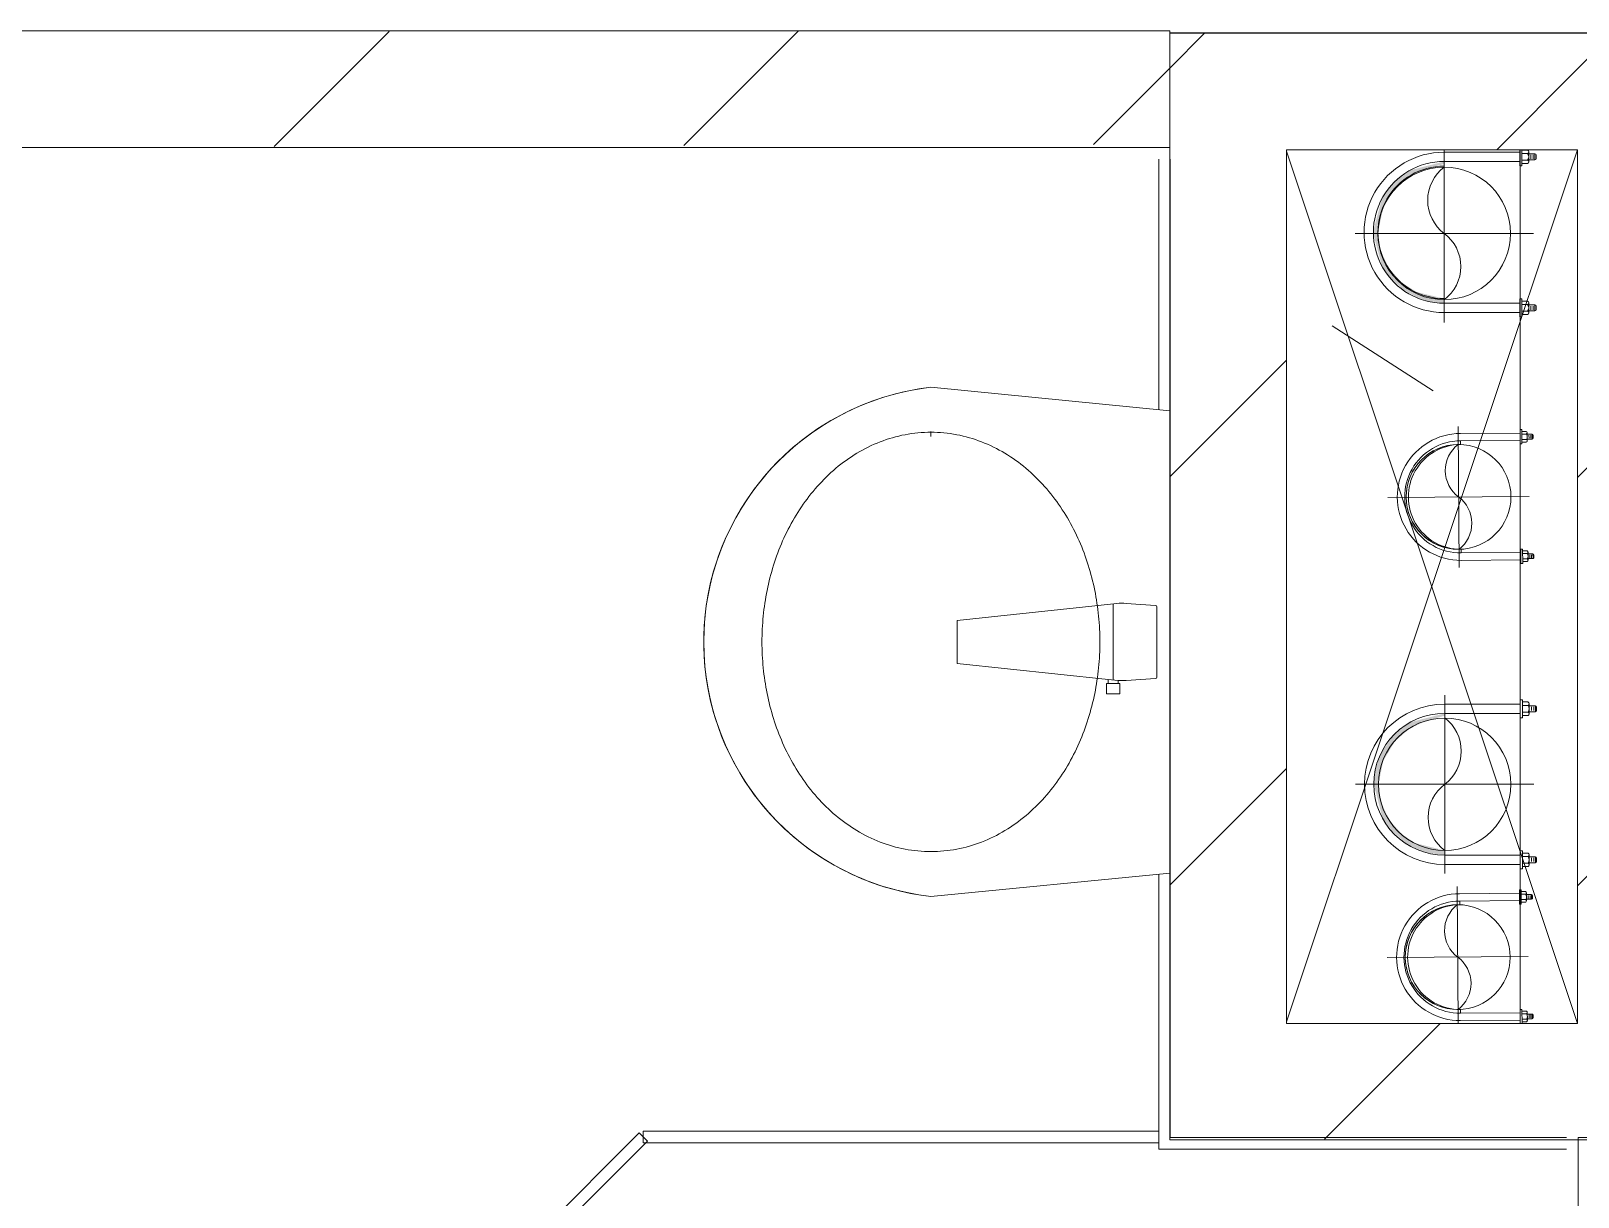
# Model space of a CAD drawing. Header units: millimetres. Extents: x 5121 to 246734, y -48180 to 129206.
# Drawn here: x 112825 to 114153, y 65836 to 66837 of the extents above; entities that cross this region are included whole.
import ezdxf

# ---------------------------------------------------------------- set-up
doc = ezdxf.new("R2010")
doc.units = ezdxf.units.MM
doc.linetypes.add('IMPORT-CENTER _3_', pattern=[10.16, 6.35, -1.27, 1.27, -1.27])
for name, color, linetype, lineweight in [('0-1', 7, 'Continuous', 5), ('0-2', 50, 'Continuous', 9), ('A-FLOR-1', 50, 'Continuous', 9), ('A-FLOR-PATT', 8, 'Continuous', 9), ('A-GLAZ-CURT-1', 253, 'Continuous', 9), ('A-GLAZ-CURT-2', 50, 'Continuous', 9), ('A-WALL-1', 250, 'Continuous', 18), ('A-WALL-PATT-1', 9, 'Continuous', 9), ('A-WALL-PATT-3', 111, 'Continuous', 9), ('G-IMPT', 8, 'Continuous', 9), ('G-IMPT-2', 8, 'IMPORT-CENTER _3_', 9), ('M-EQPM', 50, 'Continuous', 9), ('P-SANR-FIXT-1', 253, 'Continuous', 9), ('P-SANR-FIXT-2', 221, 'Continuous', 9)]:
    doc.layers.add(name, color=color, linetype=linetype, lineweight=lineweight)
pattern_1 = [(45, (0, 0), (-175.3625, 175.3625), [])]

# ---------------------------------------------------------------- blocks, each defined once
blk = doc.blocks.new('NCV_TKTC_KET CAU_rvt-1-TKCS_MB TỔNG THỂ TẦNG 1')
at = {"layer": 'A-FLOR-1'}
blk.add_line((113802.1, 66835.3), (114252.1, 66835.3), dxfattribs=at)
blk = doc.blocks.new('bonruatreo - Chậu rửa-348246-TKCS_MB TỔNG THỂ TẦNG 1')
at = {"layer": 'P-SANR-FIXT-1'}
for p, q in [((-218.6, 205), (-198.4, 0)), ((180.6, 205), (176.4, 205)), ((198.4, 0), (218.6, 205)), ((-198.4, 0), (198.4, 0)), ((165, 0), (-165, 0))]:
    blk.add_line(p, q, dxfattribs=at)
at = {"layer": 'P-SANR-FIXT-1', "flags": 128}
blk.add_lwpolyline([(-218.6, 205), (-217.4, 213.7), (-215.9, 222.4), (-214, 231), (-211.8, 239.5), (-209.3, 247.9), (-206.4, 256.2), (-203.2, 264.4), (-199.6, 272.5), (-195.8, 280.4), (-191.6, 288.1), (-187.1, 295.7), (-182.3, 303.1), (-177.3, 310.3), (-171.9, 317.3), (-166.3, 324.1), (-160.4, 330.6), (-154.2, 336.9), (-147.8, 342.9), (-141.2, 348.7), (-134.3, 354.2), (-127.3, 359.4), (-120, 364.4), (-112.5, 369), (-104.9, 373.4), (-97.1, 377.4), (-89.1, 381.2), (-81, 384.6), (-72.7, 387.6), (-64.4, 390.4), (-55.9, 392.8), (-47.3, 394.8), (-38.7, 396.6), (-30, 397.9), (-21.3, 399), (-12.5, 399.6), (-3.7, 400), (5.1, 399.9), (13.9, 399.6), (22.6, 398.8), (31.4, 397.8), (40.1, 396.3), (48.7, 394.5), (57.2, 392.4), (65.7, 390), (74, 387.2), (82.2, 384.1), (90.3, 380.6), (98.3, 376.8), (106.1, 372.7), (113.7, 368.3), (121.1, 363.6), (128.4, 358.7), (135.4, 353.4), (142.2, 347.8), (148.8, 342), (155.2, 335.9), (161.3, 329.6), (167.2, 323), (172.8, 316.2), (178.1, 309.2), (183.1, 302), (187.8, 294.6), (192.2, 287), (196.4, 279.2), (200.2, 271.3), (203.7, 263.2), (206.8, 255), (209.7, 246.6), (212.2, 238.2), (214.3, 229.7), (216.1, 221.1), (217.6, 212.4), (218.6, 205)], dxfattribs=at)
at = {"layer": 'P-SANR-FIXT-1'}
blk.add_arc((0, 180), 220, 6.525, 173.475, dxfattribs=at)
for points in [[(-180, 205), (-180, 212.4), (-178.6, 227.3), (-172.4, 248.8), (-162.5, 268.9), (-149.4, 287), (-133.8, 303), (-116.1, 316.6), (-96.9, 327.9), (-76.5, 336.8), (-55.2, 343.5), (-33.3, 347.9), (-11.2, 350.1), (11.1, 350.1), (33.3, 347.9), (55.2, 343.5), (76.5, 336.8), (96.9, 327.9), (116.1, 316.6), (133.8, 302.9), (149.5, 287), (162.5, 268.8), (172.4, 248.8), (178.6, 227.3), (180, 212.4), (180, 205)], [(180, 205), (180, 197.6), (178.6, 182.7), (172.4, 161.2), (162.5, 141.2), (149.5, 123), (133.8, 107.1), (116.1, 93.4), (96.9, 82.1), (76.5, 73.2), (55.2, 66.5), (33.3, 62.1), (11.1, 59.9), (-11.2, 59.9), (-33.3, 62.1), (-55.2, 66.5), (-76.5, 73.2), (-96.9, 82.1), (-116.1, 93.4), (-133.8, 107), (-149.4, 123), (-162.5, 141.1), (-172.4, 161.2), (-178.6, 182.7), (-180, 197.6), (-180, 205)]]:
    blk.add_open_spline(points, degree=3, dxfattribs=at)
at = {"layer": 'P-SANR-FIXT-2'}
for p, q in [((-18.5, 182.5), (-32.2, 52.9)), ((18.5, 182.5), (-18.5, 182.5)), ((33, 45.4), (18.5, 182.5)), ((-35.6, 54.2), (-44.7, 54.2)), ((-44.7, 54.2), (-44.7, 42.8)), ((-35.6, 52.9), (-35.6, 54.2)), ((-44.7, 42.8), (-35.6, 42.8)), ((-32.2, 52.9), (-35.6, 52.9)), ((-35.6, 44.2), (-35.6, 52.9)), ((-35.6, 42.8), (-35.6, 44.2)), ((-35.6, 44.2), (-33.1, 44.2)), ((-32.2, 52.9), (-33.1, 44.2)), ((32.7, 48.5), (-32.7, 48.5)), ((-33, 37.3), (-31.4, 12.2)), ((31.4, 12.2), (33, 37.3)), ((-30.2, 11), (30.2, 11))]:
    blk.add_line(p, q, dxfattribs=at)
for centre, radius, start, end in [((5.5, 41.4), 38.7, 175.8543, 186.034), ((-5.5, 41.4), 38.7, 353.966, 6.034), ((-30.1, 12.3), 1.3, 183.5997, 268.7722), ((30.1, 12.3), 1.3, 271.2278, 356.4003)]:
    blk.add_arc(centre, radius, start, end, dxfattribs=at)
blk = doc.blocks.new('System Panel - Glazed-579637-TKCS_MB TỔNG THỂ TẦNG 1')
at = {"layer": 'A-GLAZ-CURT-2'}
for p, q in [((352.2, 5), (-352.2, 5)), ((-352.2, 5), (-352.2, -5)), ((352.2, -5), (352.2, 5)), ((-352.2, -5), (352.2, -5))]:
    blk.add_line(p, q, dxfattribs=at)
blk = doc.blocks.new('System Panel - Glazed-919683-TKCS_MB TỔNG THỂ TẦNG 1')
at = {"layer": 'A-GLAZ-CURT-2'}
for p, q in [((221.2, 5), (-221.2, 5)), ((-221.2, 5), (-221.2, -5)), ((221.2, -5), (221.2, 5)), ((-221.2, -5), (221.2, -5))]:
    blk.add_line(p, q, dxfattribs=at)
blk = doc.blocks.new('NCV_TKTC_TANG 1_rvt-1-TKCS_MB TỔNG THỂ TẦNG 1')
at = {"layer": 'A-WALL-PATT-1'}
h = blk.add_hatch(dxfattribs=at)
h.set_pattern_fill('FP_2', color=256, style=0, pattern_type=2)
h.set_pattern_definition(pattern_1)
h.paths.add_polyline_path([(112767.5, 66736.9), (113802.1, 66739.6), (113802.1, 66836.9), (111852.6, 66835.3), (111852.6, 66736.9), (112540.3, 66736.9)])
at = {"layer": 'A-WALL-1'}
for p, q in [((113802.1, 66836.9), (111852.6, 66836.9)), ((113802.1, 66736.9), (113802.1, 66836.9)), ((111852.6, 66736.9), (113802.1, 66736.9)), ((113792.6, 66726.9), (113792.6, 66511.7)), ((113802.6, 65886.9), (113802.6, 66726.9)), ((113792.6, 66113), (113792.6, 65886.9)), ((113792.6, 65886.9), (113792.6, 65876.9)), ((114142.6, 65886.9), (113802.6, 65886.9)), ((114152.6, 65886.9), (114152.6, 65036.9)), ((114252.6, 65886.9), (114152.6, 65886.9)), ((113792.6, 65876.9), (114142.6, 65876.9))]:
    blk.add_line(p, q, dxfattribs=at)
at = {"layer": 'A-GLAZ-CURT-1'}
blk.add_blockref('System Panel - Glazed-919683-TKCS_MB TỔNG THỂ TẦNG 1', (113571.4, 65887.4), dxfattribs=at)
at = {"layer": 'A-GLAZ-CURT-1', "rotation": 44.99999999999964}
blk.add_blockref('System Panel - Glazed-579637-TKCS_MB TỔNG THỂ TẦNG 1', (113101.2, 65638.3), dxfattribs=at)
at = {"layer": 'P-SANR-FIXT-1', "rotation": 89.99999999999957}
blk.add_blockref('bonruatreo - Chậu rửa-348246-TKCS_MB TỔNG THỂ TẦNG 1', (113802.1, 66312.4), dxfattribs=at)
blk = doc.blocks.new('TKTC_XREF_251221_MB TANG 1 - TKTC_XREF_260130_MB TANG 1_dwg_CUM U_DN100-V312-TKCS_MB TỔNG THỂ TẦNG 1')
at = {"layer": 'G-IMPT'}
for p, q in [((-72.7, 69.3), (-72.7, 60.7)), ((-66.9, 67.9), (-71.7, 67.9)), ((-65, 69), (0, 69)), ((-79.1, 66.6), (-79.1, 63.4)), ((-76.6, 66.6), (-76.6, 63.4)), ((-74.6, 66.6), (-74.6, 63.4)), ((-66.9, 62.1), (-71.7, 62.1)), ((-79.1, -63.4), (-79.1, -66.6)), ((-76.6, -63.4), (-76.6, -66.6)), ((-74.6, -63.4), (-74.6, -66.6)), ((-72.7, -60.7), (-72.7, -69.3)), ((-66.9, -62.1), (-71.7, -62.1)), ((-66.9, -67.9), (-71.7, -67.9)), ((-66.9, -72.7), (-66.9, -70.8)), ((-65, -69), (0, -69))]:
    blk.add_line(p, q, dxfattribs=at)
at = {"layer": 'G-IMPT', "flags": 128}
for points in [[(-72.7, 67.6), (-78.1, 67.6), (-78.1, 62.4), (-72.7, 62.4)], [(-71.7, 59.2), (-66.9, 59.2), (-66.9, 70.8), (-71.7, 70.8)], [(-66.9, 70.8), (-66.9, 72.7), (-65, 72.7), (-65, 57.3), (-66.9, 57.3), (-66.9, 59.2)], [(-65, 61), (0, 61), (0, 57)], [(-72.7, -62.4), (-78.1, -62.4), (-78.1, -67.6), (-72.7, -67.6)], [(-71.7, -70.8), (-66.9, -70.8), (-66.9, -59.2), (-71.7, -59.2)], [(-66.9, -59.2), (-66.9, -57.3), (-65, -57.3), (-65, -72.6)], [(-65, -61), (0, -61), (0, -57)]]:
    blk.add_lwpolyline(points, dxfattribs=at)
at = {"layer": 'G-IMPT'}
for centre, radius, start, end in [((-78.1, 66.6), 0.96, 90, 180), ((-71.1, 69.3), 1.56, 112.6199, 247.3801), ((-67.9, 65), 4.8, 143.1301, 216.8699), ((0, 0), 69, 270, 90), ((-78.1, 63.4), 0.96, 180, 270), ((-71.1, 60.7), 1.56, 112.6199, 247.3801), ((0, 0), 61, 270, 90), ((0, 0), 57, 270, 90), ((-78.1, -63.4), 0.96, 90, 180), ((-78.1, -66.6), 0.96, 180, 270), ((-71.1, -60.7), 1.56, 112.6199, 247.3801), ((-67.9, -65), 4.8, 143.1301, 216.8699), ((-71.1, -69.3), 1.56, 112.6199, 247.3801)]:
    blk.add_arc(centre, radius, start, end, dxfattribs=at)
blk = doc.blocks.new('TKTC_XREF_251221_MB TANG 1 - TKTC_XREF_260130_MB TANG 1_dwg_$cc-V313-TKCS_MB TỔNG THỂ TẦNG 1')
at = {"layer": 'G-IMPT'}
blk.add_circle((0, 0), 0.5, dxfattribs=at)
for centre, radius, start, end in [((0, 0), 0.5, 90, 270), ((0.188, 0.25), 0.313, 126.8699, 233.1301), ((-0.188, -0.25), 0.313, 306.8699, 53.1301)]:
    blk.add_arc(centre, radius, start, end, dxfattribs=at)
at = {"layer": 'G-IMPT-2'}
for p, q in [((0, -0.633), (0, 0.673)), ((-0.673, 0), (0.673, 0))]:
    blk.add_line(p, q, dxfattribs=at)
blk = doc.blocks.new('TKTC_XREF_251221_MB TANG 1 - TKTC_XREF_260130_MB TANG 1_dwg_$cc-4202122-TKCS_MB TỔNG THỂ TẦNG 1')
at = {"layer": 'G-IMPT'}
blk.add_circle((0, 0), 0.5, dxfattribs=at)
for centre, radius, start, end in [((0, 0), 0.5, 90, 270), ((0.188, 0.25), 0.313, 126.8699, 233.1301), ((-0.188, -0.25), 0.313, 306.8699, 53.1301)]:
    blk.add_arc(centre, radius, start, end, dxfattribs=at)
at = {"layer": 'G-IMPT-2'}
for p, q in [((0, -0.673), (0, 0.673)), ((-0.673, 0), (0.673, 0))]:
    blk.add_line(p, q, dxfattribs=at)
blk = doc.blocks.new('TKTC_XREF_251221_MB TANG 1 - TKTC_XREF_260130_MB TANG 1_dwg_CUM U_DN100-V207-TKCS_MB TỔNG THỂ TẦNG 1')
at = {"layer": 'G-IMPT'}
blk.add_hatch(color=256, dxfattribs=at).paths.add_polyline_path([(0, 61), (0, 57), (25.4, 50.7), (36.6, 43.1), (47.8, 30.5), (54.6, 15.8), (55.1, 14.6), (57, 0), (52.8, -20.2), (43.1, -36.6), (30.5, -47.8), (15.8, -54.6), (14.7, -55.1), (0, -58.9), (0, -61), (28.5, -53.7), (40.3, -45.3), (45.3, -40.3), (53.7, -28.5), (59.1, -14.8), (61, 0), (53.7, 28.5), (45.3, 40.3), (32.5, 51.3), (25.1, 55), (14.8, 59.1)])
for p, q in [((-79.1, 66.6), (-79.1, 63.4)), ((-76.6, 66.6), (-76.6, 63.4)), ((-74.6, 66.6), (-74.6, 63.4)), ((-72.7, 69.3), (-72.7, 60.7)), ((-66.9, 67.9), (-71.7, 67.9)), ((-65, 69), (0, 69)), ((-66.9, 62.1), (-71.7, 62.1)), ((-79.1, -63.4), (-79.1, -66.6)), ((-76.6, -63.4), (-76.6, -66.6)), ((-74.6, -63.4), (-74.6, -66.6)), ((-72.7, -60.7), (-72.7, -69.3)), ((-66.9, -62.1), (-71.7, -62.1)), ((-66.9, -67.9), (-71.7, -67.9)), ((-65, -69), (0, -69))]:
    blk.add_line(p, q, dxfattribs=at)
at = {"layer": 'G-IMPT', "flags": 128}
for points in [[(-72.7, 67.6), (-78.1, 67.6), (-78.1, 62.4), (-72.7, 62.4)], [(-71.7, 59.2), (-66.9, 59.2), (-66.9, 70.8), (-71.7, 70.8)], [(-66.9, 70.8), (-66.9, 72.7), (-65, 72.7), (-65, 57.3), (-66.9, 57.3), (-66.9, 59.2)], [(-65, 61), (0, 61), (0, 57)], [(-72.7, -62.4), (-78.1, -62.4), (-78.1, -67.6), (-72.7, -67.6)], [(-71.7, -70.8), (-66.9, -70.8), (-66.9, -59.2), (-71.7, -59.2)], [(-66.9, -59.2), (-66.9, -57.3), (-65, -57.3), (-65, -72.7), (-66.9, -72.7), (-66.9, -70.8)], [(-65, -61), (0, -61), (0, -57)]]:
    blk.add_lwpolyline(points, dxfattribs=at)
at = {"layer": 'G-IMPT'}
for centre, radius, start, end in [((-78.1, 66.6), 0.96, 90, 180), ((-71.1, 69.3), 1.56, 112.6199, 247.3801), ((-67.9, 65), 4.8, 143.1301, 216.8699), ((0, 0), 69, 270, 90), ((-78.1, 63.4), 0.96, 180, 270), ((-71.1, 60.7), 1.56, 112.6199, 247.3801), ((0, 0), 61, 270, 90), ((0, 0), 57, 270, 90), ((-78.1, -63.4), 0.96, 90, 180), ((-71.1, -60.7), 1.56, 112.6199, 247.3801), ((-67.9, -65), 4.8, 143.1301, 216.8699), ((-78.1, -66.6), 0.96, 180, 270), ((-71.1, -69.3), 1.56, 112.6199, 247.3801)]:
    blk.add_arc(centre, radius, start, end, dxfattribs=at)
blk = doc.blocks.new('TKTC_XREF_251221_MB TANG 1 - TKTC_XREF_260130_MB TANG 1_dwg_CUM U_DN100-V314-TKCS_MB TỔNG THỂ TẦNG 1')
at = {"layer": 'G-IMPT'}
blk.add_hatch(color=256, dxfattribs=at).paths.add_polyline_path([(0, 61), (0, 57), (23.7, 51.4), (36.6, 43.1), (47.8, 30.5), (54.6, 15.8), (55.1, 14.8), (57, 0), (52.4, -21.3), (43.1, -36.6), (30.5, -47.8), (15.8, -54.6), (14.3, -55.1), (0, -58.9), (0, -61), (28.5, -53.7), (40.3, -45.3), (45.3, -40.3), (53.7, -28.5), (60.5, -3.6), (60.5, 3.6), (53.7, 28.5), (45.3, 40.3), (35, 49.4), (23.7, 55.7), (14.3, 59.1)])
for p, q in [((-79.1, 66.6), (-79.1, 63.4)), ((-76.6, 66.6), (-76.6, 63.4)), ((-74.6, 66.6), (-74.6, 63.4)), ((-72.7, 69.3), (-72.7, 60.7)), ((-66.9, 67.9), (-71.7, 67.9)), ((-65, 69), (0, 69)), ((-66.9, 62.1), (-71.7, 62.1)), ((-79.1, -63.4), (-79.1, -66.6)), ((-76.6, -63.4), (-76.6, -66.6)), ((-74.6, -63.4), (-74.6, -66.6)), ((-72.7, -60.7), (-72.7, -69.3)), ((-66.9, -62.1), (-71.7, -62.1)), ((-66.9, -67.9), (-71.7, -67.9)), ((-65, -69), (0, -69))]:
    blk.add_line(p, q, dxfattribs=at)
at = {"layer": 'G-IMPT', "flags": 128}
for points in [[(-72.7, 67.6), (-78.1, 67.6), (-78.1, 62.4), (-72.7, 62.4)], [(-71.7, 59.2), (-66.9, 59.2), (-66.9, 70.8), (-71.7, 70.8)], [(-66.9, 70.8), (-66.9, 72.7), (-65, 72.7), (-65, 57.3), (-66.9, 57.3), (-66.9, 59.2)], [(-65, 61), (0, 61), (0, 57)], [(-72.7, -62.4), (-78.1, -62.4), (-78.1, -67.6), (-72.7, -67.6)], [(-71.7, -70.8), (-66.9, -70.8), (-66.9, -59.2), (-71.7, -59.2)], [(-66.9, -59.2), (-66.9, -57.3), (-65, -57.3), (-65, -71)], [(-65, -61), (0, -61), (0, -57)]]:
    blk.add_lwpolyline(points, dxfattribs=at)
at = {"layer": 'G-IMPT'}
for centre, radius, start, end in [((-78.1, 66.6), 0.96, 90, 180), ((-71.1, 69.3), 1.56, 112.6199, 247.3801), ((-67.9, 65), 4.8, 143.1301, 216.8699), ((0, 0), 69, 270, 90), ((-78.1, 63.4), 0.96, 180, 270), ((-71.1, 60.7), 1.56, 112.6199, 247.3801), ((0, 0), 61, 270, 90), ((0, 0), 57, 270, 90), ((-78.1, -63.4), 0.96, 90, 180), ((-71.1, -60.7), 1.56, 112.6199, 247.3801), ((-67.9, -65), 4.8, 143.1301, 216.8699), ((-78.1, -66.6), 0.96, 180, 270), ((-71.1, -69.3), 1.56, 112.6199, 247.3801)]:
    blk.add_arc(centre, radius, start, end, dxfattribs=at)
blk = doc.blocks.new('TKTC_XREF_251221_MB TANG 1 - TKTC_XREF_260130_MB TANG 1_dwg_$cc-V315-TKCS_MB TỔNG THỂ TẦNG 1')
at = {"layer": 'G-IMPT'}
blk.add_circle((0, 0), 0.5, dxfattribs=at)
for centre, radius, start, end in [((0, 0), 0.5, 90, 270), ((0.188, 0.25), 0.313, 126.8699, 233.1301), ((-0.188, -0.25), 0.313, 306.8699, 53.1301)]:
    blk.add_arc(centre, radius, start, end, dxfattribs=at)
at = {"layer": 'G-IMPT-2'}
for p, q in [((0, -0.673), (0, 0.631)), ((-0.673, 0), (0.673, 0))]:
    blk.add_line(p, q, dxfattribs=at)
blk = doc.blocks.new('TKTC_XREF_251221_MB TANG 1 - TKTC_XREF_260130_MB TANG 1_dwg_CUM U_DN100-V206-TKCS_MB TỔNG THỂ TẦNG 1')
at = {"layer": 'G-IMPT'}
for p, q in [((-72.7, 69.3), (-72.7, 60.7)), ((-66.9, 67.9), (-71.7, 67.9)), ((-65, 69), (0, 69)), ((-79.1, 66.6), (-79.1, 63.4)), ((-76.6, 66.6), (-76.6, 63.4)), ((-74.6, 66.6), (-74.6, 63.4)), ((-66.9, 62.1), (-71.7, 62.1)), ((-79.1, -63.4), (-79.1, -66.6)), ((-76.6, -63.4), (-76.6, -66.6)), ((-74.6, -63.4), (-74.6, -66.6)), ((-72.7, -60.7), (-72.7, -69.3)), ((-66.9, -62.1), (-71.7, -62.1)), ((-66.9, -67.9), (-71.7, -67.9)), ((-65, -69), (0, -69))]:
    blk.add_line(p, q, dxfattribs=at)
at = {"layer": 'G-IMPT', "flags": 128}
for points in [[(-72.7, 67.6), (-78.1, 67.6), (-78.1, 62.4), (-72.7, 62.4)], [(-71.7, 59.2), (-66.9, 59.2), (-66.9, 70.8), (-71.7, 70.8)], [(-66.9, 70.8), (-66.9, 72.7), (-65, 72.7), (-65, 57.3), (-66.9, 57.3), (-66.9, 59.2)], [(-65, 61), (0, 61), (0, 57)], [(-72.7, -62.4), (-78.1, -62.4), (-78.1, -67.6), (-72.7, -67.6)], [(-71.7, -70.8), (-66.9, -70.8), (-66.9, -59.2), (-71.7, -59.2)], [(-66.9, -59.2), (-66.9, -57.3), (-65, -57.3), (-65, -72.7), (-66.9, -72.7), (-66.9, -70.8)], [(-65, -61), (0, -61), (0, -57)]]:
    blk.add_lwpolyline(points, dxfattribs=at)
at = {"layer": 'G-IMPT'}
for centre, radius, start, end in [((-78.1, 66.6), 0.96, 90, 180), ((-71.1, 69.3), 1.56, 112.6199, 247.3801), ((-67.9, 65), 4.8, 143.1301, 216.8699), ((0, 0), 69, 270, 90), ((-78.1, 63.4), 0.96, 180, 270), ((-71.1, 60.7), 1.56, 112.6199, 247.3801), ((0, 0), 61, 270, 90), ((0, 0), 57, 270, 90), ((-78.1, -63.4), 0.96, 90, 180), ((-78.1, -66.6), 0.96, 180, 270), ((-71.1, -60.7), 1.56, 112.6199, 247.3801), ((-67.9, -65), 4.8, 143.1301, 216.8699), ((-71.1, -69.3), 1.56, 112.6199, 247.3801)]:
    blk.add_arc(centre, radius, start, end, dxfattribs=at)
blk = doc.blocks.new('TKTC_XREF_251221_MB TANG 1 - TKTC_XREF_260130_MB TANG 1_dwg_$cc-4202118-TKCS_MB TỔNG THỂ TẦNG 1')
at = {"layer": 'G-IMPT'}
blk.add_circle((0, 0), 0.5, dxfattribs=at)
for centre, radius, start, end in [((0, 0), 0.5, 90, 270), ((0.188, 0.25), 0.313, 126.8699, 233.1301), ((-0.188, -0.25), 0.313, 306.8699, 53.1301)]:
    blk.add_arc(centre, radius, start, end, dxfattribs=at)
at = {"layer": 'G-IMPT-2'}
for p, q in [((0, -0.673), (0, 0.673)), ((-0.673, 0), (0.673, 0))]:
    blk.add_line(p, q, dxfattribs=at)
blk = doc.blocks.new('TKTC_XREF_251221_MB TANG 1 - TKTC_XREF_260130_MB TANG 1_dwg-4202109-TKCS_MB TỔNG THỂ TẦNG 1')
at = {"layer": 'G-IMPT'}
blk.add_line((-89048.8, -335361.8), (-89048.8, -334611.8), dxfattribs=at)
for name, p, xscale, yscale, zscale, rotation in [('TKTC_XREF_251221_MB TANG 1 - TKTC_XREF_260130_MB TANG 1_dwg_$cc-V315-TKCS_MB TỔNG THỂ TẦNG 1', (-89114, -334683.5), 113.7150000000091, 113.7150000000091, 113.7150000000091, 359.9990086636432), ('TKTC_XREF_251221_MB TANG 1 - TKTC_XREF_260130_MB TANG 1_dwg_CUM U_DN100-V314-TKCS_MB TỔNG THỂ TẦNG 1', (-89114, -334682.6), 0.9975000000000005, 0.9975000000000005, 0.9975000000000005, 180.000991338195), ('TKTC_XREF_251221_MB TANG 1 - TKTC_XREF_260130_MB TANG 1_dwg_$cc-4202118-TKCS_MB TỔNG THỂ TẦNG 1', (-89101.7, -334909.7), 90.00000000005107, 90.00000000005107, 90.00000000005107, 0.3740267799372842), ('TKTC_XREF_251221_MB TANG 1 - TKTC_XREF_260130_MB TANG 1_dwg_CUM U_DN100-V207-TKCS_MB TỔNG THỂ TẦNG 1', (-89113.6, -335156.4), 0.9974999999999965, 0.9974999999999965, 0.9974999999999965, 180.0009913385626), ('TKTC_XREF_251221_MB TANG 1 - TKTC_XREF_260130_MB TANG 1_dwg_$cc-V313-TKCS_MB TỔNG THỂ TẦNG 1', (-89102.4, -335304.8), 90.00000000005107, 90.00000000005107, 90.00000000005107, 0.3740267799372842)]:
    blk.add_blockref(name, p, dxfattribs=dict(xscale=xscale, yscale=yscale, zscale=zscale, rotation=rotation))
at = {"extrusion": (0, 0, -1)}
for name, p, xscale, yscale, zscale, rotation in [('TKTC_XREF_251221_MB TANG 1 - TKTC_XREF_260130_MB TANG 1_dwg_CUM U_DN100-V206-TKCS_MB TỔNG THỂ TẦNG 1', (89099.8, -334909.7), 0.7894736842105242, 0.7894736842105242, -0.7894736842105242, 359.6259732184666), ('TKTC_XREF_251221_MB TANG 1 - TKTC_XREF_260130_MB TANG 1_dwg_$cc-4202122-TKCS_MB TỔNG THỂ TẦNG 1', (89113.6, -335156.4), 113.7150000000092, 113.7150000000092, -113.7150000000092, 179.9990086636432), ('TKTC_XREF_251221_MB TANG 1 - TKTC_XREF_260130_MB TANG 1_dwg_CUM U_DN100-V312-TKCS_MB TỔNG THỂ TẦNG 1', (89100.4, -335304.8), 0.7894736842105242, 0.7894736842105242, -0.7894736842105242, 359.6259732184666)]:
    blk.add_blockref(name, p, dxfattribs=dict(at, xscale=xscale, yscale=yscale, zscale=zscale, rotation=rotation))
blk = doc.blocks.new('TKTC_XREF_251221_MB TANG 1 - TKTC_XREF_251221_MB TANG 1-2038492-TKCS_MB TỔNG THỂ TẦNG 1')
blk.add_blockref('TKTC_XREF_251221_MB TANG 1 - TKTC_XREF_260130_MB TANG 1_dwg-4202109-TKCS_MB TỔNG THỂ TẦNG 1', (169499.1, 384109.7))

msp = doc.modelspace()

# ---------------------------------------------------------------- hatches: boundary and pattern name
at = {"layer": 'A-FLOR-PATT'}
h = msp.add_hatch(dxfattribs=at)
h.set_pattern_fill('FP_12', color=256, style=0, pattern_type=2)
h.set_pattern_definition([(0, (2151, 0), (2492.928, 629.92), [102.833, -1766.863, 102.833, -11738.575]), (0, (2151, 0), (2492.928, 629.92), [-1972.53, -1766.863, 102.833, -3636.56, -6232.32]), (0, (2151, 0), (2492.928, 629.92), [-7478.784, 102.833, -1766.863, 102.833, -4259.79]), (0, (2151, 0), (2492.928, 629.92), [-9451.313, -1143.63, 102.833, -3013.327]), (119.736, (3085.8, 314.96), (-1786.2022, 1867.1433), [103.662, -1781.102, -11936.84]), (119.736, (3085.8, 314.96), (-1786.2022, 1867.1433), [-1884.764, 103.662, -1781.102, -10052.075]), (119.736, (3085.8, 314.96), (-1786.2022, 1867.1433), [-3769.528, 103.662, -3665.866, -6282.547]), (119.736, (3085.8, 314.96), (-1786.2022, 1867.1433), [-7539.056, 103.662, -1781.102, -4397.783]), (119.736, (3085.8, 314.96), (-1786.2022, 1867.1433), [-9423.82, 103.662, -1152.847, -3141.273]), (119.736, (3085.8, 314.96), (-1786.2022, 1867.1433), [-10680.33, 103.662, -3037.61]), (240.264, (3397.44, 1574.8), (-706.734, -2497.0653), [103.66, -1781.1, -11936.84]), (240.264, (3397.44, 1574.8), (-706.734, -2497.0653), [-1884.764, 103.662, -1781.102, -10052.075]), (240.264, (3397.44, 1574.8), (-706.734, -2497.0653), [-3769.528, 103.662, -3665.866, -6282.547]), (240.264, (3397.44, 1574.8), (-706.734, -2497.0653), [-7539.056, 103.662, -1781.102, -4397.783]), (240.264, (3397.44, 1574.8), (-706.734, -2497.0653), [-9423.82, 103.662, -1152.847, -3141.273]), (240.264, (3397.44, 1574.8), (-706.734, -2497.0653), [-10680.33, 103.66, -3037.61])])
h.paths.add_polyline_path([(97752.6, 61490.5), (97766.6, 61637.9), (97805.7, 61866.5), (97846.8, 62040.5), (97908.3, 62239.8), (97963.2, 62388.1), (98038.1, 62557.9), (98123.6, 62723.5), (98241.1, 62915.5), (98341.3, 63058.6), (98451.8, 63198.2), (98573.9, 63334.6), (98702, 63461.5), (98840.5, 63582.9), (98989.2, 63697.7), (99181.8, 63824.9), (99316.1, 63903.2), (99493.1, 63991.7), (99684.8, 64071.7), (99877, 64137.1), (100006.5, 64174.6), (100193.2, 64216), (100376.6, 64245), (100564.2, 64262.7), (100767.7, 64268.6), (107442.5, 64268.6), (107442.5, 68635.3), (107452.6, 68636.9), (107452.5, 69761.9), (97852.6, 69761.9), (97852.6, 69741.9), (97752.6, 69741.9), (97752.6, 61634.6)])
h.paths.add_polyline_path([(114152.2, 65984.9), (114152.2, 66734.9), (113902.2, 66734.9), (113902.2, 65984.9)])
h.paths.add_polyline_path([(114038.1, 66129.4), (114009.7, 66136.7), (113997.9, 66145), (113988.9, 66155.3), (113983.2, 66165.2), (113979.2, 66175.5), (113977.3, 66190.2), (113984.6, 66218.7), (113992.9, 66230.4), (114003.2, 66239.5), (114017.7, 66247.1), (114023.4, 66249.1), (114038.1, 66249), (114037.6, 66247), (114018, 66242.9), (114001.6, 66233.3), (113990.4, 66220.6), (113983.6, 66206), (113983.2, 66204.9), (113981.3, 66190.2), (113985.4, 66170.1), (113990.4, 66159.8), (114007.7, 66142.5), (114022.4, 66135.7), (114023.4, 66135.3), (114038.1, 66131.5)])
h.paths.add_polyline_path([(114037.6, 66603.2), (114009.2, 66610.5), (113997.4, 66618.8), (113992.4, 66623.8), (113982.7, 66639), (113978.7, 66649.3), (113976.8, 66664), (113984.1, 66692.5), (113992.4, 66704.2), (114002.7, 66713.3), (114017.3, 66720.9), (114023.4, 66723), (114037.6, 66722.8), (114037.6, 66720.9), (114017.6, 66716.7), (114001.1, 66707.1), (113989.9, 66694.5), (113983.1, 66679.8), (113982.7, 66678.7), (113980.8, 66664), (113985.4, 66642.8), (113994.6, 66627.5), (114007.2, 66616.3), (114021.9, 66609.5), (114023.4, 66609), (114037.6, 66605.3)])
h = msp.add_hatch(dxfattribs=at)
h.set_pattern_fill('FP_13', color=256, style=0, pattern_type=2)
h.set_pattern_definition([(50.301, (2151, 0), (2235.098, -197.64), [235.187, -2587.057]), (354.947, (2151, 0), (-432.387, 2369.1), [186.985, -2056.834]), (100.343, (2337.2, -16.5), (1802.722, 2171.464), [200.686, -2207.55]), (46.49, (2151, 630), (3325.7, -521.3), [352.53, -3877.85]), (96.566, (2428, 586.5), (2912.546, 3068.09), [301.09, -3312.01]), (351.091, (2151, 630), (2912.56, 3068.08), [280.525, -3085.78]), (21.205, (2462.6, 472.4), (1860.05, -1268.103), [234.036, -2574.392]), (325.716, (2462.6, 472.4), (758.206, 2283.934), [187.6, -2063.592]), (71.635, (2617.6, 366.8), (2618.27, 1015.84), [200.54, -2205.956]), (37.796, (2151, 0), (37.8875, 1048.4823), [103.244, -1936.6, 103.244, -1992.915, -2072.694]), (37.796, (2151, 0), (37.8875, 1048.4823), [-4136.002, 103.244, -1969.45]), (7.58, (2151, 0), (819.757, 1242.246), [102.852, -1087.74, 102.852, -1882.507, -786.975]), (7.58, (2151, 0), (819.757, 1242.246), [-3175.95, 102.852, -684.123]), (327.222, (1456.1, 0), (1663.4756, -71.0457), [103.153, -678.31, 103.153, -2335.01, -3235.255]), (327.222, (1456.1, 0), (1663.4756, -71.0457), [-3219.626, 103.153, -3132.102]), (317.195, (1144.5, 0), (1817.303, 315.283), [103.338, -914.388, 103.338, -3820.39]), (317.195, (1144.5, 0), (1817.303, 315.283), [-1121.065, -1518.762, 103.338, -2198.29])])
h.paths.add_polyline_path([(97752.6, 61490.5), (97766.6, 61637.9), (97805.7, 61866.5), (97846.8, 62040.5), (97908.3, 62239.8), (97963.2, 62388.1), (98038.1, 62557.9), (98123.6, 62723.5), (98241.1, 62915.5), (98341.3, 63058.6), (98451.8, 63198.2), (98573.9, 63334.6), (98702, 63461.5), (98840.5, 63582.9), (98989.2, 63697.7), (99181.8, 63824.9), (99316.1, 63903.2), (99493.1, 63991.7), (99684.8, 64071.7), (99877, 64137.1), (100006.5, 64174.6), (100193.2, 64216), (100376.6, 64245), (100564.2, 64262.7), (100767.7, 64268.6), (107442.5, 64268.6), (107442.5, 68635.3), (107452.6, 68636.9), (107452.5, 69761.9), (97852.6, 69761.9), (97852.6, 69741.9), (97752.6, 69741.9), (97752.6, 61634.6)])
h.paths.add_polyline_path([(114152.2, 65984.9), (114152.2, 66734.9), (113902.2, 66734.9), (113902.2, 65984.9)])
h.paths.add_polyline_path([(114038.1, 66129.4), (114009.7, 66136.7), (113997.9, 66145), (113988.9, 66155.3), (113983.2, 66165.2), (113979.2, 66175.5), (113977.3, 66190.2), (113984.6, 66218.7), (113992.9, 66230.4), (114003.2, 66239.5), (114017.7, 66247.1), (114023.4, 66249.1), (114038.1, 66249), (114037.6, 66247), (114018, 66242.9), (114001.6, 66233.3), (113990.4, 66220.6), (113983.6, 66206), (113983.2, 66204.9), (113981.3, 66190.2), (113985.4, 66170.1), (113990.4, 66159.8), (114007.7, 66142.5), (114022.4, 66135.7), (114023.4, 66135.3), (114038.1, 66131.5)])
h.paths.add_polyline_path([(114037.6, 66603.2), (114009.2, 66610.5), (113997.4, 66618.8), (113992.4, 66623.8), (113982.7, 66639), (113978.7, 66649.3), (113976.8, 66664), (113984.1, 66692.5), (113992.4, 66704.2), (114002.7, 66713.3), (114017.3, 66720.9), (114023.4, 66723), (114037.6, 66722.8), (114037.6, 66720.9), (114017.6, 66716.7), (114001.1, 66707.1), (113989.9, 66694.5), (113983.1, 66679.8), (113982.7, 66678.7), (113980.8, 66664), (113985.4, 66642.8), (113994.6, 66627.5), (114007.2, 66616.3), (114021.9, 66609.5), (114023.4, 66609), (114037.6, 66605.3)])
at = {"layer": 'A-WALL-PATT-3'}
h = msp.add_hatch(dxfattribs=at)
h.set_pattern_fill('FP_1', color=256, style=0, pattern_type=2)
h.set_pattern_definition(pattern_1)
h.paths.add_polyline_path([(114152.2, 66734.9), (114152.2, 66834.9), (113802.2, 66834.9), (113802.6, 66734.9), (113902.2, 66734.9)])
h = msp.add_hatch(dxfattribs=at)
h.set_pattern_fill('FP_1', color=256, style=0, pattern_type=2)
h.set_pattern_definition(pattern_1)
h.paths.add_polyline_path([(114152.2, 65884.9), (114252.2, 65886.9), (114252.1, 66834.9), (114152.2, 66834.9), (114152.2, 65886.9)])
h = msp.add_hatch(dxfattribs=at)
h.set_pattern_fill('FP_1', color=256, style=0, pattern_type=2)
h.set_pattern_definition(pattern_1)
h.paths.add_polyline_path([(113901.8, 65984.9), (113902.2, 65984.9), (113901.8, 66734.9), (113802.2, 66734.9), (113802.6, 65984.9)])
h = msp.add_hatch(dxfattribs=at)
h.set_pattern_fill('FP_1', color=256, style=0, pattern_type=2)
h.set_pattern_definition(pattern_1)
h.paths.add_polyline_path([(113841.3, 65884.9), (114152.2, 65886.9), (114152.2, 65984.9), (113802.2, 65984.9), (113802.6, 65884.9)])

# ---------------------------------------------------------------- linework, layer by layer
at = {"layer": '0-2'}
for p, q in [((113902.2, 65986.2), (114152.2, 66734.9)), ((114152.2, 65984.9), (113902.2, 66733.6))]:
    msp.add_line(p, q, dxfattribs=at)
at = {"layer": 'A-WALL-1'}
for p, q in [((114252.2, 66834.9), (113802.2, 66834.9)), ((113802.2, 66834.9), (113802.2, 65884.9)), ((113902.2, 66734.9), (114152.2, 66734.9)), ((113902.2, 65984.9), (113902.2, 66734.9)), ((114152.2, 66734.9), (114152.2, 65984.9)), ((114152.2, 65984.9), (113902.2, 65984.9)), ((113802.2, 65884.9), (114252.2, 65884.9))]:
    msp.add_line(p, q, dxfattribs=at)

# ---------------------------------------------------------------- block references
at = {"layer": '0-1'}
for name in ['NCV_TKTC_KET CAU_rvt-1-TKCS_MB TỔNG THỂ TẦNG 1', 'NCV_TKTC_TANG 1_rvt-1-TKCS_MB TỔNG THỂ TẦNG 1']:
    msp.add_blockref(name, (0, 0), dxfattribs=at)
at = {"layer": 'M-EQPM'}
msp.add_blockref('TKTC_XREF_251221_MB TANG 1 - TKTC_XREF_251221_MB TANG 1-2038492-TKCS_MB TỔNG THỂ TẦNG 1', (33652.6, 17236.9), dxfattribs=at)

doc.saveas('drawing.dxf')
